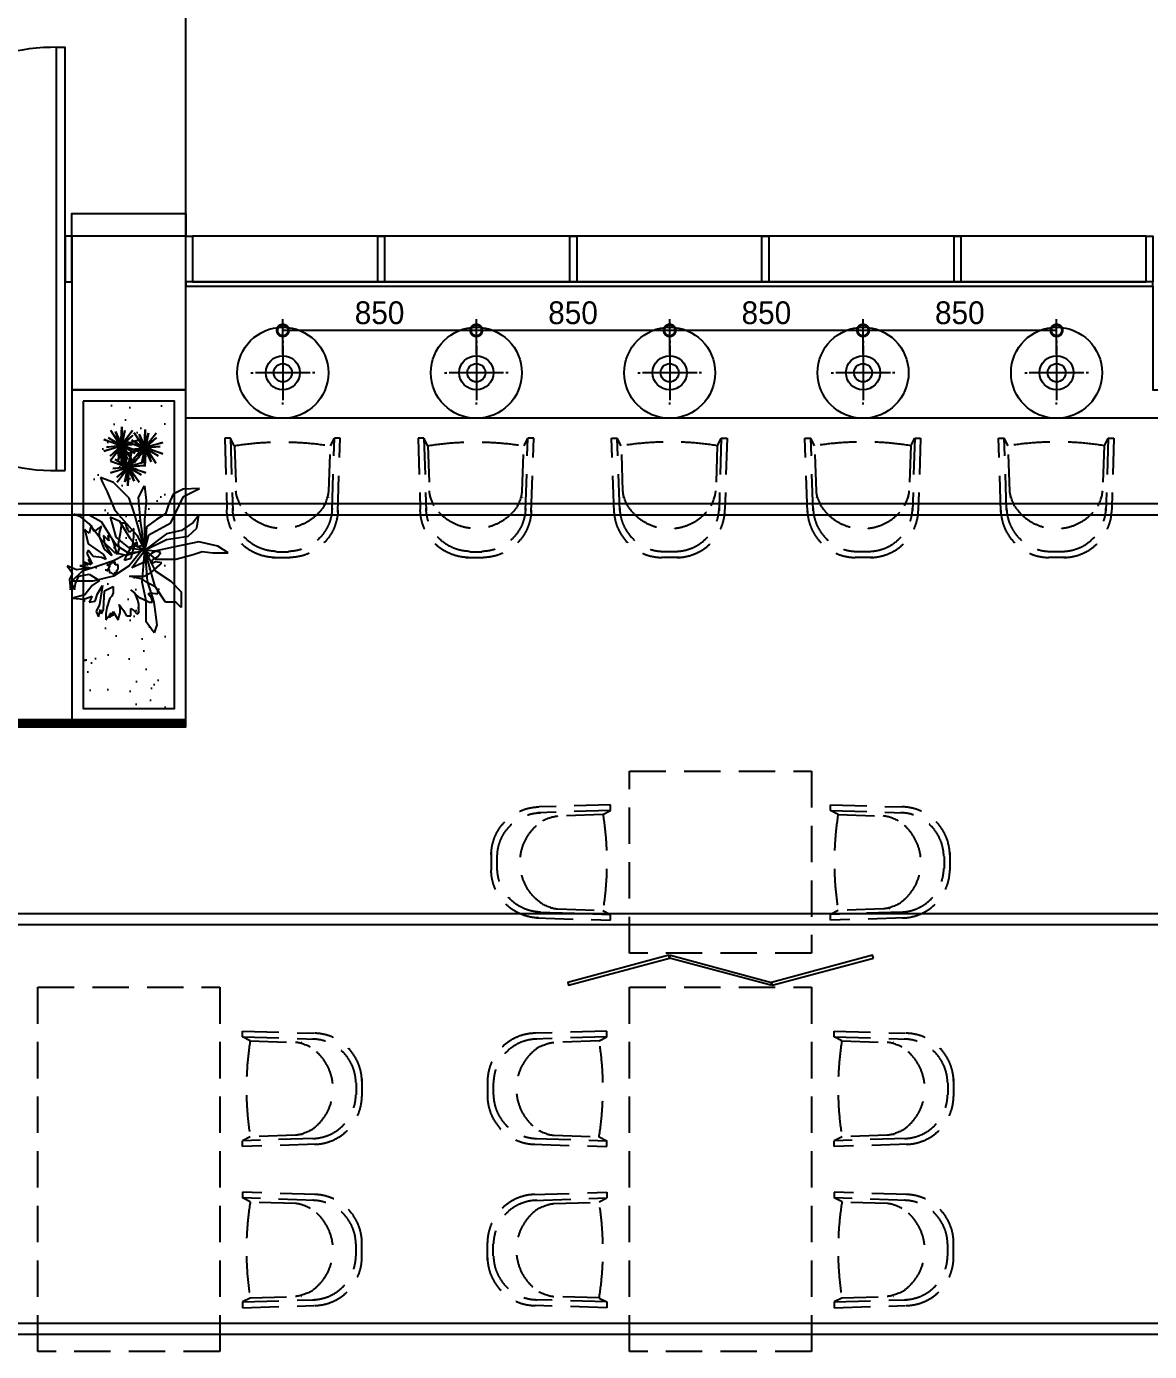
# Model space of a CAD drawing. Header units: inches. Extents: x 405346 to 489838, y -25612 to 14934.
# Drawn here: x 465345 to 470280, y 5206 to 11028 of the extents above; entities that cross this region are included whole.
import ezdxf

# ---------------------------------------------------------------- set-up
doc = ezdxf.new("R2010")
doc.units = ezdxf.units.IN
doc.header["$LTSCALE"] = 200
doc.header["$MEASUREMENT"] = 0
doc.linetypes.add('DH-HID2', pattern=[1.2, 0.8, -0.4])
for name, color, linetype in [('04_FUR', 6, 'Continuous'), ('06-FUR', 6, 'Continuous'), ('07-DIM WAL', 5, 'Continuous'), ('08-HAT', 8, 'Continuous'), ('C-WIN', 4, 'Continuous'), ('CEIL-DOOR', 6, 'Continuous'), ('CO-DO-FR', 7, 'Continuous'), ('CO-DOOR', 8, 'Continuous'), ('CO-TREE', 251, 'Continuous'), ('FU-FURM', 251, 'DH-HID2'), ('HAT', 5, 'Continuous'), ('RC-LIGHT', 7, 'Continuous'), ('TB-TEXT', 4, 'Continuous'), ('U-LANP', 6, 'Continuous'), ('도면층2', 2, 'Continuous')]:
    doc.layers.add(name, color=color, linetype=linetype)
doc.styles.add('DAWIN', font='NanumSquareR.ttf')
doc.styles.add('스타일1', font='HY울릉도M.TTF')
doc.dimstyles.new('40', dxfattribs={"dimscale": 40, "dimtxt": 2.5, "dimasz": 2.5, "dimexe": 1.25, "dimexo": 2, "dimtad": 1, "dimdec": 0, "dimtxsty": '스타일1', "dimblk": 'DOTSMALL', "dimcen": 2.5, "dimclrd": 1, "dimclre": 1, "dimclrt": 7, "dimadec": 0, "dimazin": 0, "dimtfac": 1, "dimtdec": 0, "dimtix": 1, "dimtmove": 0, "dimatfit": 3, "dimldrblk": 'DOTSMALL', "dimfxl": 0, "dimarcsym": 0})
doc.dimstyles.new('60', dxfattribs={"dimscale": 60, "dimtxt": 2.2, "dimasz": 3, "dimexe": 1.25, "dimexo": 0.625, "dimtad": 1, "dimdec": 0, "dimzin": 0, "dimdsep": 46, "dimlunit": 6, "dimtxsty": 'DAWIN', "dimblk1": 'DOTSMALL', "dimblk2": 'DOTSMALL', "dimsah": 1, "dimcen": 0.001, "dimclrd": 1, "dimclre": 1, "dimclrt": 7, "dimadec": 0, "dimazin": 0, "dimtfac": 1, "dimtdec": 0, "dimtix": 1, "dimtmove": 2, "dimatfit": 3, "dimldrblk": 'DOTSMALL', "dimfxl": 0, "dimtolj": 1, "dimtzin": 0, "dimarcsym": 0})

# ---------------------------------------------------------------- blocks, each defined once
blk = doc.blocks.new('FLOOR')
at = {"layer": '08-HAT'}
h = blk.add_hatch(dxfattribs=at)
h.set_pattern_fill('ANSI31', color=256, scale=10)
h.paths.add_polyline_path([(440292, 31922.5), (436362, 31922.5), (436362, 31892.5), (440292, 31892.5)])
at = {"layer": 'C-WIN'}
for p, q in [((444512, 34047.5), (440322, 34047.5)), ((440322, 33847.5), (444512, 33847.5))]:
    blk.add_line(p, q, dxfattribs=at)
at = {"layer": 'CO-DO-FR'}
for points in [[(439792, 34047.5), (439762, 34047.5), (439762, 33847.5), (439792, 33847.5)], [(440292, 34047.5), (440322, 34047.5), (440322, 33847.5), (440292, 33847.5)], [(441136, 34047.5), (441166, 34047.5), (441166, 33847.5), (441136, 33847.5)], [(441980, 34047.5), (442010, 34047.5), (442010, 33847.5), (441980, 33847.5)], [(442824, 34047.5), (442854, 34047.5), (442854, 33847.5), (442824, 33847.5)], [(443668, 34047.5), (443698, 34047.5), (443698, 33847.5), (443668, 33847.5)], [(444512, 34047.5), (444542, 34047.5), (444542, 33847.5), (444512, 33847.5)]]:
    blk.add_lwpolyline(points, close=True, dxfattribs=at)
at = {"layer": 'CO-DOOR'}
blk.add_lwpolyline([(439762, 33018.4), (439762, 34876.6), (439722, 34876.6), (439722, 33018.4)], close=True, dxfattribs=at)
blk.add_arc((439722, 33947.5), 930, 87.5349, 272.4651, dxfattribs=at)
at = {"layer": '도면층2', "color": 6}
blk.add_lwpolyline([(440292, 34047.5), (439792, 34047.5), (439792, 34147.5), (440292, 34147.5)], close=True, dxfattribs=at)
at = {"layer": '도면층2'}
blk.add_lwpolyline([(439792, 33372.5), (440292, 33372.5), (440292, 34047.5), (439792, 34047.5)], close=True, dxfattribs=at)
at = {"layer": '도면층2', "color": 3}
blk.add_lwpolyline([(440292, 31922.5), (436362, 31922.5), (436362, 31892.5), (440292, 31892.5)], close=True, dxfattribs=at)
blk = doc.blocks.new('T-022')
at = {"layer": 'CO-TREE'}
for p, q in [((-83, 281), (-34, 125)), ((-40, 123), (-83, 281)), ((-47, 258), (-32, 129)), ((-37, 130), (-47, 258)), ((-40, 127), (18, 280)), ((18, 280), (-34, 125)), ((-33, 131), (34, 240)), ((34, 240), (-29, 127)), ((-197, 126), (-34, 125)), ((-34, 118), (-197, 126)), ((-167, 29), (-34, 125)), ((-30, 119), (-167, 29)), ((-165, 222), (-34, 125)), ((-38, 119), (-165, 222)), ((-164, 153), (-37, 128)), ((-40, 123), (-164, 153)), ((-156, 71), (-39, 125)), ((-38, 119), (-156, 71)), ((-123, 225), (-35, 129)), ((-40, 127), (-123, 225)), ((-101, 9), (-38, 122)), ((-34, 118), (-101, 9)), ((-85, -31), (-34, 125)), ((-27, 122), (-85, -31)), ((-37, 130), (100, 220)), ((-20, -9), (-35, 120)), ((100, 220), (-34, 125)), ((130, 123), (-34, 125)), ((16, -32), (-34, 125)), ((98, 27), (-34, 125)), ((-33, 131), (130, 123)), ((55, 25), (-32, 120)), ((97, 96), (-30, 121)), ((-30, 119), (-20, -9)), ((-29, 130), (89, 178)), ((-29, 130), (98, 27)), ((89, 178), (-28, 124)), ((-27, 127), (16, -32)), ((-27, 127), (97, 96)), ((-27, 122), (55, 25)), ((85, 131), (134, -25)), ((128, -27), (85, 131)), ((128, -22), (186, 131)), ((186, 131), (134, -25)), ((-59, -88), (-187, 15)), ((-187, 15), (-55, -82)), ((-144, 18), (-56, -77)), ((-61, -80), (-144, 18)), ((-105, 74), (-55, -82)), ((-62, -84), (-105, 74)), ((-68, 51), (-53, -78)), ((-59, -77), (-68, 51)), ((-61, -80), (-3, 73)), ((-59, -77), (78, 13)), ((-3, 73), (-55, -82)), ((-55, -75), (13, 33)), ((78, 13), (-55, -82)), ((13, 33), (-51, -80)), ((3, 73), (134, -25)), ((130, -30), (3, 73)), ((4, 4), (131, -21)), ((128, -27), (4, 4)), ((45, 75), (133, -20)), ((128, -22), (45, 75)), ((121, 109), (136, -20)), ((131, -19), (121, 109)), ((131, -19), (268, 71)), ((268, 71), (134, -25)), ((135, -18), (202, 91)), ((202, 91), (139, -22)), ((139, -19), (257, 29)), ((257, 29), (140, -25)), ((-55, -89), (-219, -81)), ((-219, -81), (-55, -82)), ((-188, -178), (-55, -82)), ((-51, -88), (-188, -178)), ((-62, -84), (-186, -54)), ((-186, -54), (-59, -79)), ((-178, -136), (-60, -82)), ((-59, -88), (-178, -136)), ((-123, -198), (-59, -85)), ((-55, -89), (-123, -198)), ((-107, -238), (-55, -82)), ((-49, -84), (-107, -238)), ((-42, -215), (-57, -87)), ((-55, -75), (109, -83)), ((109, -83), (-55, -82)), ((-6, -238), (-55, -82)), ((77, -179), (-55, -82)), ((34, -182), (-54, -87)), ((-51, -77), (68, -29)), ((-51, -77), (77, -179)), ((76, -111), (-51, -86)), ((-51, -88), (-42, -215)), ((68, -29), (-50, -83)), ((-49, -80), (-6, -238)), ((-49, -80), (76, -111)), ((-49, -84), (34, -182)), ((1, -120), (134, -25)), ((138, -30), (1, -120)), ((12, -78), (129, -24)), ((130, -30), (12, -78)), ((181, -50), (18, -42)), ((18, -42), (182, -43)), ((67, -140), (130, -27)), ((134, -31), (67, -140)), ((83, -180), (134, -25)), ((141, -27), (83, -180)), ((148, -158), (133, -29)), ((184, -181), (134, -25)), ((266, -122), (134, -25)), ((298, -26), (134, -25)), ((135, -18), (298, -26)), ((223, -125), (136, -30)), ((265, -53), (138, -28)), ((138, -30), (148, -158)), ((139, -19), (266, -122)), ((141, -23), (184, -181)), ((141, -23), (265, -53)), ((141, -27), (223, -125))]:
    blk.add_line(p, q, dxfattribs=at)
blk = doc.blocks.new('T-039')
at = {"layer": 'CO-TREE'}
for p, q in [((12.1, 461.5), (-24.7, 405.2)), ((12.1, 377), (12.1, 461.5)), ((-24.7, 405.2), (-48.3, 301)), ((4.2, 317.8), (12.1, 377)), ((-298, 216.5), (-342.7, 303.8)), ((-342.7, 303.8), (-337.5, 213.6)), ((-124.6, 289.7), (-195.5, 301)), ((-195.5, 301), (-156.1, 270)), ((-48.3, 301), (-19.4, 160.1)), ((20, 270), (4.2, 317.8)), ((-156.1, 270), (-111.4, 205.2)), ((-79.9, 241.8), (-124.6, 289.7)), ((-61.5, 123.5), (-79.9, 241.8)), ((46.3, 174.2), (20, 270)), ((-337.5, 213.6), (-311.2, 160.1)), ((-311.2, 160.1), (-258.6, 134.8)), ((-153.5, 146), (-298, 216.5)), ((-87.8, 25), (-153.5, 146)), ((-111.4, 205.2), (-93, 123.5)), ((-19.4, 160.1), (1.6, 58.8)), ((46.3, 61.5), (46.3, 174.2)), ((110.5, 60.6), (167.7, 146.3)), ((167.7, 146.3), (224.8, 203.5)), ((224.8, 203.5), (310.6, 203.5)), ((310.6, 203.5), (282, 174.9)), ((282, 174.9), (282, 117.7)), ((-258.6, 134.8), (-203.4, 117.9)), ((-203.4, 117.9), (-171.9, 67.2)), ((-93, 123.5), (-3.8, 3.4)), ((-3.8, 3.4), (-61.5, 123.5)), ((282, 117.7), (196.3, 60.6)), ((-355.9, 2.4), (-277, 10.9)), ((-292.8, -31.3), (-355.9, 2.4)), ((-277, 10.9), (-169.2, 2.4)), ((-3.8, 3.4), (-203.8, -53.7)), ((-171.9, 67.2), (-132.4, 13.7)), ((-169.2, 2.4), (-3.8, 3.4)), ((-3.8, 3.4), (-166.6, -20.1)), ((-132.4, 13.7), (-3.8, 3.4)), ((-3.8, 3.4), (-87.8, 25)), ((-85.1, -39.8), (-3.8, 3.4)), ((-3.8, 3.4), (-24.7, -45.4)), ((-16.8, -84.9), (-3.8, 3.4)), ((-3.8, 3.4), (46.3, 61.5)), ((196.3, 60.6), (-3.8, 3.4)), ((-3.8, 3.4), (110.5, 60.6)), ((1.6, 58.8), (-3.8, 3.4)), ((-3.8, 3.4), (167.3, 16.5)), ((172.5, -11.6), (-3.8, 3.4)), ((-3.8, 3.4), (25.3, -96.2)), ((167.3, 16.5), (282.9, 53.1)), ((275, 10.9), (172.5, -11.6)), ((390.7, 10.9), (275, 10.9)), ((282.9, 53.1), (406.5, 70)), ((451.1, 55.9), (390.7, 10.9)), ((406.5, 70), (451.1, 55.9)), ((-166.6, -20.1), (-292.8, -31.3)), ((-203.8, -53.7), (-289.5, -82.3)), ((-182.4, -127.1), (-85.1, -39.8)), ((-24.7, -45.4), (-66.7, -76.5)), ((12.1, -87.7), (4.2, -17.3)), ((4.2, -17.3), (82, -82.3)), ((-318.1, -110.9), (-375.2, -168)), ((-289.5, -82.3), (-318.1, -110.9)), ((-227.1, -163.7), (-182.4, -127.1)), ((-161.4, -132.8), (-185, -186.3)), ((-66.7, -76.5), (-161.4, -132.8)), ((-74.6, -155.3), (-45.7, -121.5)), ((-45.7, -121.5), (-16.8, -84.9)), ((-29.9, -149.6), (12.1, -87.7)), ((25.3, -96.2), (12.1, -160.9)), ((53.4, -168), (24.8, -110.9)), ((82, -82.3), (139.1, -168)), ((-375.2, -168), (-403.2, -239.8)), ((-379.5, -231.3), (-324.3, -203.2)), ((-324.3, -203.2), (-227.1, -163.7)), ((-185, -186.3), (-148.2, -175)), ((-161.4, -237), (-82.5, -186.3)), ((-148.2, -175), (-74.6, -155.3)), ((-82.5, -186.3), (-29.9, -149.6)), ((12.1, -160.9), (-61.5, -237)), ((82, -253.7), (53.4, -168)), ((139.1, -168), (167.7, -282.3)), ((-403.2, -239.8), (-379.5, -231.3)), ((-198.2, -301.7), (-161.4, -237)), ((-61.5, -237), (-148.2, -301.7)), ((110.5, -339.5), (82, -253.7)), ((167.7, -282.3), (167.7, -396.6)), ((-200.8, -386.2), (-198.2, -301.7)), ((-185, -346.8), (-200.8, -386.2)), ((-148.2, -301.7), (-185, -346.8)), ((167.7, -396.6), (110.5, -339.5))]:
    blk.add_line(p, q, dxfattribs=at)
blk = doc.blocks.new('T-038')
at = {"layer": 'CO-TREE'}
for p, q in [((-192, 383), (-202, 337)), ((-156, 356), (-192, 383)), ((-128, 310), (-156, 356)), ((-101, 392), (-110, 337)), ((-83, 374), (-101, 392)), ((-19, 301), (-83, 374)), ((137, 356), (109, 328)), ((173, 356), (137, 356)), ((164, 292), (173, 356)), ((-256, 255), (-247, 200)), ((-202, 237), (-256, 255)), ((-202, 337), (-183, 301)), ((-128, 182), (-202, 237)), ((-183, 301), (-165, 283)), ((-165, 283), (-110, 246)), ((-92, 301), (-128, 310)), ((-110, 337), (-92, 301)), ((-110, 246), (-55, 127)), ((18, 237), (-19, 301)), ((18, 155), (18, 237)), ((73, 264), (45, 219)), ((109, 328), (73, 264)), ((173, 273), (164, 292)), ((210, 301), (173, 273)), ((201, 191), (246, 283)), ((246, 310), (210, 301)), ((246, 283), (246, 310)), ((-403, 145), (-366, 109)), ((-330, 145), (-403, 145)), ((-256, 136), (-330, 145)), ((-238, 182), (-284, 173)), ((-284, 173), (-266, 155)), ((-266, 155), (-211, 136)), ((-183, 91), (-256, 136)), ((-247, 200), (-238, 182)), ((-211, 136), (-138, 118)), ((-138, 118), (-119, 63)), ((-55, 127), (-128, 182)), ((45, 219), (18, 109)), ((18, 109), (18, 155)), ((137, 118), (201, 191)), ((164, 155), (137, 118)), ((228, 182), (164, 155)), ((265, 191), (228, 182)), ((338, 191), (265, 191)), ((301, 118), (320, 145)), ((356, 118), (301, 118)), ((320, 145), (347, 173)), ((347, 173), (338, 191)), ((365, 118), (356, 118)), ((365, 81), (365, 118)), ((-394, 91), (-449, 72)), ((-449, 72), (-449, 36)), ((-449, 36), (-357, 27)), ((-366, 109), (-394, 91)), ((-357, 27), (-266, 8)), ((-266, 8), (-229, 17)), ((-229, 17), (-174, -1)), ((-119, 63), (-183, 91)), ((-46, 8), (-83, 8)), ((-83, 8), (-83, -19)), ((-28, -10), (-46, 8)), ((-10, 8), (-28, -10)), ((-19, -19), (-10, 8)), ((265, 17), (320, 54)), ((301, 27), (265, 17)), ((338, 27), (301, 27)), ((320, 54), (365, 81)), ((329, -37), (402, 8)), ((365, 17), (338, 27)), ((402, 8), (365, 17)), ((-321, -47), (-339, -83)), ((-293, -74), (-339, -120)), ((-339, -83), (-293, -74)), ((-339, -120), (-266, -111)), ((-220, -111), (-330, -156)), ((-266, -28), (-321, -47)), ((-174, -1), (-266, -28)), ((-266, -111), (-165, -47)), ((-165, -47), (-220, -111)), ((-174, -120), (-128, -101)), ((-128, -101), (-147, -138)), ((-83, -19), (-110, -19)), ((-110, -19), (-101, -28)), ((-101, -28), (-101, -65)), ((-101, -65), (-83, -56)), ((-83, -56), (-83, -92)), ((-83, -92), (-74, -65)), ((-74, -65), (-28, -92)), ((-46, -74), (-10, -65)), ((-28, -92), (-46, -74)), ((9, -28), (-19, -19)), ((-19, -56), (9, -28)), ((-10, -65), (-19, -56)), ((146, -111), (109, -37)), ((109, -37), (164, -37)), ((310, -120), (146, -111)), ((164, -37), (192, -47)), ((192, -47), (210, -65)), ((210, -65), (292, -92)), ((292, -92), (347, -101)), ((365, -37), (329, -37)), ((338, -56), (365, -37)), ((374, -56), (338, -56)), ((347, -65), (374, -56)), ((384, -65), (347, -65)), ((347, -101), (402, -101)), ((365, -74), (384, -65)), ((402, -101), (365, -74)), ((-375, -202), (-430, -229)), ((-430, -229), (-357, -248)), ((-421, -138), (-375, -202)), ((-366, -156), (-421, -138)), ((-330, -156), (-366, -156)), ((-266, -257), (-174, -120)), ((-156, -211), (-211, -257)), ((-183, -266), (-92, -220)), ((-147, -138), (-156, -211)), ((-92, -220), (-128, -257)), ((-128, -257), (-83, -229)), ((-83, -229), (-110, -303)), ((0, -248), (54, -156)), ((54, -156), (100, -220)), ((100, -129), (265, -156)), ((173, -175), (100, -129)), ((100, -220), (182, -284)), ((237, -193), (173, -175)), ((192, -220), (246, -248)), ((219, -293), (192, -220)), ((246, -248), (237, -193)), ((265, -156), (329, -184)), ((347, -138), (310, -120)), ((310, -147), (347, -138)), ((374, -165), (310, -147)), ((329, -184), (374, -165)), ((-357, -248), (-394, -284)), ((-394, -284), (-266, -257)), ((-211, -257), (-183, -266)), ((-110, -303), (-83, -257)), ((-83, -257), (-74, -330)), ((-74, -330), (-55, -239)), ((-55, -239), (-37, -357)), ((18, -339), (0, -248)), ((82, -367), (18, -339)), ((182, -284), (210, -394)), ((210, -394), (219, -293)), ((-37, -357), (-74, -440)), ((-74, -440), (-10, -394)), ((-10, -394), (45, -421)), ((45, -421), (137, -412)), ((137, -376), (82, -367)), ((82, -403), (137, -376)), ((137, -412), (82, -403))]:
    blk.add_line(p, q, dxfattribs=at)
blk = doc.blocks.new('F-122')
at = {"layer": 'FU-FURM'}
for p, q in [((-44.5, 507.6), (33.4, 507.7)), ((-26.5, 482.3), (26.6, 482.3)), ((-253.8, -17.2), (-244.1, 296.9)), ((-228.4, -17.2), (-218.5, 303.3)), ((217.8, 301.5), (228.5, -16.6)), ((243, 308.1), (253.9, -16.6)), ((-201.3, 234.9), (-202.1, 231.5)), ((-200.3, 238.5), (-201.3, 234.9)), ((-199.2, 242.4), (-200.3, 238.5)), ((-197.7, 246.9), (-199.2, 242.4)), ((-196, 251.7), (-197.7, 246.9)), ((-194.1, 256.9), (-196, 251.7)), ((-192.1, 262.1), (-194.1, 256.9)), ((-189.9, 267.4), (-192.1, 262.1)), ((-187.7, 272.4), (-189.9, 267.4)), ((-185.5, 277.2), (-187.7, 272.4)), ((-183.3, 281.4), (-185.5, 277.2)), ((182.6, 281.9), (184.8, 277.6)), ((184.8, 277.6), (187.1, 272.9)), ((187.1, 272.9), (189.3, 267.8)), ((189.3, 267.8), (191.4, 262.6)), ((191.4, 262.6), (193.5, 257.3)), ((193.5, 257.3), (195.4, 252.2)), ((195.4, 252.2), (197.1, 247.4)), ((197.1, 247.4), (198.6, 242.9)), ((198.6, 242.9), (199.8, 239)), ((199.8, 239), (200.7, 235.4)), ((200.7, 235.4), (201.5, 232)), ((-210.5, 16.6), (-204.3, 215.2)), ((-203.9, 218.6), (-204.3, 215.2)), ((-203.6, 221.9), (-203.9, 218.6)), ((-203.2, 225.1), (-203.6, 221.9)), ((-202.7, 228.2), (-203.2, 225.1)), ((-202.1, 231.5), (-202.7, 228.2)), ((201.5, 232), (202.1, 228.7)), ((202.1, 228.7), (202.6, 225.6)), ((202.6, 225.6), (203, 222.4)), ((203, 222.4), (203.4, 219.1)), ((203.4, 219.1), (203.8, 215.7)), ((203.8, 215.7), (210.4, 17.1)), ((-211.6, 16.7), (-228.4, -17.2)), ((211.5, 17.2), (228.5, -16.6)), ((-228.4, -17.2), (-253.8, -17.2)), ((253.9, -16.6), (228.5, -16.6))]:
    blk.add_line(p, q, dxfattribs=at)
for centre, radius, start, end in [((-30.8, 294), 213.6, 90.90916, 178.7855), ((-24.5, 286.7), 194.3, 90.90924, 178.78542), ((23.8, 286.8), 194.3, 1.35653, 89.23304), ((30.1, 294.1), 213.6, 1.35671, 89.233), ((-0.2, 162.3), 218.5, 33.19496, 146.94725), ((-0.2, 162.3), 218.5, 158.34937, 158.47219), ((-0.2, 162.3), 218.5, 21.66998, 21.79281), ((-1.7, 1330.6), 1330.6, 260.92322, 279.2189)]:
    blk.add_arc(centre, radius, start, end, dxfattribs=at)
blk = doc.blocks.new('FLLLL')
at = {"layer": '08-HAT'}
h = blk.add_hatch(dxfattribs=at)
h.set_pattern_fill('AR-SAND', color=256, scale=100, angle=-90)
h.set_pattern_definition([(307.5, (456757.47, 449126.53), (192.682377, 6.299336), [0, -152, 0, -170, 0, -162.5]), (277.5, (456757.47, 449126.53), (282.2146, -176.97767), [0, -82, 0, -137, 0, -52.5]), (237.5, (456757.47, 449249.53), (0.565905, -311.414186), [0, -50, 0, -180, 0, -235]), (227.5, (456757.47, 449249.53), (87.76756, -300.61266), [0, -25, 0, -118, 0, -135])])
h.paths.add_polyline_path([(466017, 7434.5), (466017, 8784.5), (465642, 8784.5), (465642, 7434.5)])
at = {"layer": '04_FUR'}
for points in [[(470342, 9309.5), (466092, 9309.5), (466092, 9289.5), (470342, 9289.5), (470342, 9309.5)], [(470342, 9289.5), (470342, 8834.5), (470542, 8834.5), (470542, 8709.5), (466092, 8709.5), (466092, 9289.5)]]:
    blk.add_lwpolyline(points, dxfattribs=at)
for points in [[(465592, 8834.5), (465592, 7384.5), (466092, 7384.5), (466092, 8834.5)], [(465642, 8784.5), (465642, 7434.5), (466042, 7434.5), (466042, 8784.5)]]:
    blk.add_lwpolyline(points, close=True, dxfattribs=at)
at = {"layer": '06-FUR', "color": 8}
for p, q in [((466866.2, 5011.2), (466866.3, 5089.1)), ((469466.2, 5011.2), (469466.3, 5089.1))]:
    blk.add_line(p, q, dxfattribs=at)
at = {"layer": '06-FUR'}
for points in [[(468218.2, 6337.8), (468214.8, 6350.3), (467770.5, 6231.3), (467773.8, 6218.7)], [(468218.2, 6337.8), (468221.5, 6350.3), (468665.8, 6231.3), (468662.5, 6218.7)], [(469113.5, 6337.8), (469110.2, 6350.3), (468665.8, 6231.3), (468669.2, 6218.7)]]:
    blk.add_lwpolyline(points, close=True, dxfattribs=at)
at = {"layer": 'FU-FURM'}
for p, q in [((466341.4, 6017.2), (466655.5, 6007.5)), ((466341.4, 5991.8), (466341.4, 6017.2)), ((467942.6, 6017.2), (467628.5, 6007.5)), ((467942.6, 5991.8), (467942.6, 6017.2)), ((468941.4, 6017.2), (469255.5, 6007.5)), ((468941.4, 5991.8), (468941.4, 6017.2)), ((466341.4, 5991.8), (466662, 5981.9)), ((466375.3, 5975), (466341.4, 5991.8)), ((466375.2, 5973.9), (466573.8, 5967.7)), ((466577.2, 5967.3), (466573.8, 5967.7)), ((466580.5, 5967), (466577.2, 5967.3)), ((466583.7, 5966.6), (466580.5, 5967)), ((466586.8, 5966.1), (466583.7, 5966.6)), ((466590.1, 5965.5), (466586.8, 5966.1)), ((466593.5, 5964.7), (466590.1, 5965.5)), ((466597.1, 5963.7), (466593.5, 5964.7)), ((466601.1, 5962.6), (466597.1, 5963.7)), ((466605.5, 5961.1), (466601.1, 5962.6)), ((466610.3, 5959.4), (466605.5, 5961.1)), ((466615.5, 5957.5), (466610.3, 5959.4)), ((466620.7, 5955.5), (466615.5, 5957.5)), ((466626, 5953.3), (466620.7, 5955.5)), ((466631.1, 5951.1), (466626, 5953.3)), ((466635.8, 5948.9), (466631.1, 5951.1)), ((466640, 5946.7), (466635.8, 5948.9)), ((467942.6, 5991.8), (467622, 5981.9)), ((467644, 5946.7), (467648.2, 5948.9)), ((467648.2, 5948.9), (467652.9, 5951.1)), ((467652.9, 5951.1), (467658, 5953.3)), ((467658, 5953.3), (467663.3, 5955.5)), ((467663.3, 5955.5), (467668.5, 5957.5)), ((467668.5, 5957.5), (467673.7, 5959.4)), ((467673.7, 5959.4), (467678.5, 5961.1)), ((467678.5, 5961.1), (467682.9, 5962.6)), ((467682.9, 5962.6), (467686.9, 5963.7)), ((467686.9, 5963.7), (467690.5, 5964.7)), ((467690.5, 5964.7), (467693.9, 5965.5)), ((467693.9, 5965.5), (467697.2, 5966.1)), ((467697.2, 5966.1), (467700.3, 5966.6)), ((467700.3, 5966.6), (467703.5, 5967)), ((467703.5, 5967), (467706.8, 5967.3)), ((467706.8, 5967.3), (467710.2, 5967.7)), ((467908.8, 5973.9), (467710.2, 5967.7)), ((467908.7, 5975), (467942.6, 5991.8)), ((468941.4, 5991.8), (469262, 5981.9)), ((468975.3, 5975), (468941.4, 5991.8)), ((468975.2, 5973.9), (469173.8, 5967.7)), ((469177.2, 5967.3), (469173.8, 5967.7)), ((469180.5, 5967), (469177.2, 5967.3)), ((469183.7, 5966.6), (469180.5, 5967)), ((469186.8, 5966.1), (469183.7, 5966.6)), ((469190.1, 5965.5), (469186.8, 5966.1)), ((469193.5, 5964.7), (469190.1, 5965.5)), ((469197.1, 5963.7), (469193.5, 5964.7)), ((469201.1, 5962.6), (469197.1, 5963.7)), ((469205.5, 5961.1), (469201.1, 5962.6)), ((469210.3, 5959.4), (469205.5, 5961.1)), ((469215.5, 5957.5), (469210.3, 5959.4)), ((469220.7, 5955.5), (469215.5, 5957.5)), ((469226, 5953.3), (469220.7, 5955.5)), ((469231.1, 5951.1), (469226, 5953.3)), ((469235.8, 5948.9), (469231.1, 5951.1)), ((469240, 5946.7), (469235.8, 5948.9)), ((466840.9, 5789.9), (466840.9, 5736.8)), ((466866.2, 5807.9), (466866.3, 5730)), ((467417.8, 5807.9), (467417.7, 5730)), ((467443.1, 5789.9), (467443.1, 5736.8)), ((469440.9, 5789.9), (469440.9, 5736.8)), ((469466.2, 5807.9), (469466.3, 5730)), ((466375.8, 5551.9), (466342, 5534.9)), ((466660.1, 5545.6), (466342, 5534.9)), ((466342, 5509.5), (466342, 5534.9)), ((466574.3, 5559.6), (466375.8, 5553)), ((466577.7, 5560), (466574.3, 5559.6)), ((466581, 5560.4), (466577.7, 5560)), ((466584.2, 5560.8), (466581, 5560.4)), ((466587.3, 5561.3), (466584.2, 5560.8)), ((466590.6, 5561.9), (466587.3, 5561.3)), ((466594, 5562.7), (466590.6, 5561.9)), ((466597.6, 5563.6), (466594, 5562.7)), ((466601.5, 5564.8), (466597.6, 5563.6)), ((466606, 5566.3), (466601.5, 5564.8)), ((466610.8, 5568), (466606, 5566.3)), ((466615.9, 5569.9), (466610.8, 5568)), ((466621.2, 5572), (466615.9, 5569.9)), ((466626.5, 5574.1), (466621.2, 5572)), ((466631.5, 5576.3), (466626.5, 5574.1)), ((466636.3, 5578.6), (466631.5, 5576.3)), ((466640.5, 5580.8), (466636.3, 5578.6)), ((467623.9, 5545.6), (467942, 5534.9)), ((467643.5, 5580.8), (467647.7, 5578.6)), ((467647.7, 5578.6), (467652.5, 5576.3)), ((467652.5, 5576.3), (467657.5, 5574.1)), ((467657.5, 5574.1), (467662.8, 5572)), ((467662.8, 5572), (467668.1, 5569.9)), ((467668.1, 5569.9), (467673.2, 5568)), ((467673.2, 5568), (467678, 5566.3)), ((467678, 5566.3), (467682.5, 5564.8)), ((467682.5, 5564.8), (467686.4, 5563.6)), ((467686.4, 5563.6), (467690, 5562.7)), ((467690, 5562.7), (467693.4, 5561.9)), ((467693.4, 5561.9), (467696.7, 5561.3)), ((467696.7, 5561.3), (467699.8, 5560.8)), ((467699.8, 5560.8), (467703, 5560.4)), ((467703, 5560.4), (467706.3, 5560)), ((467706.3, 5560), (467709.7, 5559.6)), ((467709.7, 5559.6), (467908.2, 5553)), ((467908.2, 5551.9), (467942, 5534.9)), ((467942, 5509.5), (467942, 5534.9)), ((468975.8, 5551.9), (468942, 5534.9)), ((469260.1, 5545.6), (468942, 5534.9)), ((468942, 5509.5), (468942, 5534.9)), ((469174.3, 5559.6), (468975.8, 5553)), ((469177.7, 5560), (469174.3, 5559.6)), ((469181, 5560.4), (469177.7, 5560)), ((469184.2, 5560.8), (469181, 5560.4)), ((469187.3, 5561.3), (469184.2, 5560.8)), ((469190.6, 5561.9), (469187.3, 5561.3)), ((469194, 5562.7), (469190.6, 5561.9)), ((469197.6, 5563.6), (469194, 5562.7)), ((469201.5, 5564.8), (469197.6, 5563.6)), ((469206, 5566.3), (469201.5, 5564.8)), ((469210.8, 5568), (469206, 5566.3)), ((469215.9, 5569.9), (469210.8, 5568)), ((469221.2, 5572), (469215.9, 5569.9)), ((469226.5, 5574.1), (469221.2, 5572)), ((469231.5, 5576.3), (469226.5, 5574.1)), ((469236.3, 5578.6), (469231.5, 5576.3)), ((469240.5, 5580.8), (469236.3, 5578.6)), ((466666.8, 5520.4), (466342, 5509.5)), ((467617.2, 5520.4), (467942, 5509.5)), ((469266.8, 5520.4), (468942, 5509.5)), ((466666.8, 5298.7), (466342, 5309.5)), ((466342, 5309.5), (466342, 5284.1)), ((467617.2, 5298.7), (467942, 5309.5)), ((467942, 5309.5), (467942, 5284.1)), ((469266.8, 5298.7), (468942, 5309.5)), ((468942, 5309.5), (468942, 5284.1)), ((466660.1, 5273.5), (466342, 5284.1)), ((466375.8, 5267.2), (466342, 5284.1)), ((466574.3, 5259.4), (466375.8, 5266.1)), ((466577.7, 5259.1), (466574.3, 5259.4)), ((466581, 5258.7), (466577.7, 5259.1)), ((466584.2, 5258.3), (466581, 5258.7)), ((466587.3, 5257.8), (466584.2, 5258.3)), ((466590.6, 5257.2), (466587.3, 5257.8)), ((466594, 5256.4), (466590.6, 5257.2)), ((466597.6, 5255.4), (466594, 5256.4)), ((466601.5, 5254.2), (466597.6, 5255.4)), ((466606, 5252.8), (466601.5, 5254.2)), ((466610.8, 5251.1), (466606, 5252.8)), ((466615.9, 5249.2), (466610.8, 5251.1)), ((466621.2, 5247.1), (466615.9, 5249.2)), ((466626.5, 5244.9), (466621.2, 5247.1)), ((466631.5, 5242.7), (466626.5, 5244.9)), ((466636.3, 5240.5), (466631.5, 5242.7)), ((466640.5, 5238.3), (466636.3, 5240.5)), ((467623.9, 5273.5), (467942, 5284.1)), ((467643.5, 5238.3), (467647.7, 5240.5)), ((467647.7, 5240.5), (467652.5, 5242.7)), ((467652.5, 5242.7), (467657.5, 5244.9)), ((467657.5, 5244.9), (467662.8, 5247.1)), ((467662.8, 5247.1), (467668.1, 5249.2)), ((467668.1, 5249.2), (467673.2, 5251.1)), ((467673.2, 5251.1), (467678, 5252.8)), ((467678, 5252.8), (467682.5, 5254.2)), ((467682.5, 5254.2), (467686.4, 5255.4)), ((467686.4, 5255.4), (467690, 5256.4)), ((467690, 5256.4), (467693.4, 5257.2)), ((467693.4, 5257.2), (467696.7, 5257.8)), ((467696.7, 5257.8), (467699.8, 5258.3)), ((467699.8, 5258.3), (467703, 5258.7)), ((467703, 5258.7), (467706.3, 5259.1)), ((467706.3, 5259.1), (467709.7, 5259.4)), ((467709.7, 5259.4), (467908.2, 5266.1)), ((467908.2, 5267.2), (467942, 5284.1)), ((469260.1, 5273.5), (468942, 5284.1)), ((468975.8, 5267.2), (468942, 5284.1)), ((469174.3, 5259.4), (468975.8, 5266.1)), ((469177.7, 5259.1), (469174.3, 5259.4)), ((469181, 5258.7), (469177.7, 5259.1)), ((469184.2, 5258.3), (469181, 5258.7)), ((469187.3, 5257.8), (469184.2, 5258.3)), ((469190.6, 5257.2), (469187.3, 5257.8)), ((469194, 5256.4), (469190.6, 5257.2)), ((469197.6, 5255.4), (469194, 5256.4)), ((469201.5, 5254.2), (469197.6, 5255.4)), ((469206, 5252.8), (469201.5, 5254.2)), ((469210.8, 5251.1), (469206, 5252.8)), ((469215.9, 5249.2), (469210.8, 5251.1)), ((469221.2, 5247.1), (469215.9, 5249.2)), ((469226.5, 5244.9), (469221.2, 5247.1)), ((469231.5, 5242.7), (469226.5, 5244.9)), ((469236.3, 5240.5), (469231.5, 5242.7)), ((469240.5, 5238.3), (469236.3, 5240.5)), ((466840.9, 5029.2), (466840.9, 5082.3)), ((467417.8, 5011.2), (467417.7, 5089.1)), ((467443.1, 5029.2), (467443.1, 5082.3)), ((469440.9, 5029.2), (469440.9, 5082.3)), ((466375.3, 4844.1), (466341.4, 4827.2)), ((466341.4, 4827.2), (466662, 4837.2)), ((466375.2, 4845.2), (466573.8, 4851.4)), ((466577.2, 4851.7), (466573.8, 4851.4)), ((466580.5, 4852.1), (466577.2, 4851.7)), ((466583.7, 4852.5), (466580.5, 4852.1)), ((466586.8, 4853), (466583.7, 4852.5)), ((466590.1, 4853.6), (466586.8, 4853)), ((466593.5, 4854.4), (466590.1, 4853.6)), ((466597.1, 4855.3), (466593.5, 4854.4)), ((466601.1, 4856.5), (466597.1, 4855.3)), ((466605.5, 4857.9), (466601.1, 4856.5)), ((466610.3, 4859.6), (466605.5, 4857.9)), ((466615.5, 4861.5), (466610.3, 4859.6)), ((466620.7, 4863.6), (466615.5, 4861.5)), ((466626, 4865.7), (466620.7, 4863.6)), ((466631.1, 4867.9), (466626, 4865.7)), ((466635.8, 4870.1), (466631.1, 4867.9)), ((466640, 4872.3), (466635.8, 4870.1)), ((467942.6, 4827.2), (467622, 4837.2)), ((467644, 4872.3), (467648.2, 4870.1)), ((467648.2, 4870.1), (467652.9, 4867.9)), ((467652.9, 4867.9), (467658, 4865.7)), ((467658, 4865.7), (467663.3, 4863.6)), ((467663.3, 4863.6), (467668.5, 4861.5)), ((467668.5, 4861.5), (467673.7, 4859.6)), ((467673.7, 4859.6), (467678.5, 4857.9)), ((467678.5, 4857.9), (467682.9, 4856.5)), ((467682.9, 4856.5), (467686.9, 4855.3)), ((467686.9, 4855.3), (467690.5, 4854.4)), ((467690.5, 4854.4), (467693.9, 4853.6)), ((467693.9, 4853.6), (467697.2, 4853)), ((467697.2, 4853), (467700.3, 4852.5)), ((467700.3, 4852.5), (467703.5, 4852.1)), ((467703.5, 4852.1), (467706.8, 4851.7)), ((467706.8, 4851.7), (467710.2, 4851.4)), ((467908.8, 4845.2), (467710.2, 4851.4)), ((467908.7, 4844.1), (467942.6, 4827.2)), ((468975.3, 4844.1), (468941.4, 4827.2)), ((468941.4, 4827.2), (469262, 4837.2)), ((468975.2, 4845.2), (469173.8, 4851.4)), ((469177.2, 4851.7), (469173.8, 4851.4)), ((469180.5, 4852.1), (469177.2, 4851.7)), ((469183.7, 4852.5), (469180.5, 4852.1)), ((469186.8, 4853), (469183.7, 4852.5)), ((469190.1, 4853.6), (469186.8, 4853)), ((469193.5, 4854.4), (469190.1, 4853.6)), ((469197.1, 4855.3), (469193.5, 4854.4)), ((469201.1, 4856.5), (469197.1, 4855.3)), ((469205.5, 4857.9), (469201.1, 4856.5)), ((469210.3, 4859.6), (469205.5, 4857.9)), ((469215.5, 4861.5), (469210.3, 4859.6)), ((469220.7, 4863.6), (469215.5, 4861.5)), ((469226, 4865.7), (469220.7, 4863.6)), ((469231.1, 4867.9), (469226, 4865.7)), ((469235.8, 4870.1), (469231.1, 4867.9)), ((469240, 4872.3), (469235.8, 4870.1)), ((466341.4, 4827.2), (466341.4, 4801.8)), ((466341.4, 4801.8), (466655.5, 4811.6)), ((467942.6, 4801.8), (467628.5, 4811.6)), ((467942.6, 4827.2), (467942.6, 4801.8)), ((468941.4, 4827.2), (468941.4, 4801.8)), ((468941.4, 4801.8), (469255.5, 4811.6))]:
    blk.add_line(p, q, dxfattribs=at)
for points in [[(468842, 7159.5), (468842, 6359.5), (468042, 6359.5), (468042, 7159.5)], [(466242, 6209.5), (466242, 4609.5), (465442, 4609.5), (465442, 6209.5)], [(468842, 6209.5), (468842, 4609.5), (468042, 4609.5), (468042, 6209.5)]]:
    blk.add_lwpolyline(points, close=True, dxfattribs=at)
for centre, radius, start, end in [((466652.6, 5794.2), 213.6, 0.90916, 88.7855), ((467631.4, 5794.2), 213.6, 91.2145, 179.09084), ((469252.6, 5794.2), 213.6, 0.90916, 88.7855), ((467689.2, 5765), 1330.6, 170.92322, 189.2189), ((466520.9, 5763.6), 218.5, 68.34937, 68.47219), ((466520.9, 5763.6), 218.5, 303.19496, 56.94725), ((466645.3, 5787.9), 194.3, 0.90924, 88.78542), ((467638.7, 5787.9), 194.3, 91.21458, 179.09076), ((467763.1, 5763.6), 218.5, 123.05275, 236.80504), ((467763.1, 5763.6), 218.5, 111.52781, 111.65063), ((466594.8, 5765), 1330.6, 350.7811, 9.07678), ((470289.2, 5765), 1330.6, 170.92322, 189.2189), ((469120.9, 5763.6), 218.5, 68.34937, 68.47219), ((469120.9, 5763.6), 218.5, 303.19496, 56.94725), ((469245.3, 5787.9), 194.3, 0.90924, 88.78542), ((466645.4, 5739.6), 194.3, 271.35653, 359.23304), ((466652.7, 5733.3), 213.6, 271.35671, 359.233), ((467631.3, 5733.3), 213.6, 180.767, 268.64329), ((467638.6, 5739.6), 194.3, 180.76696, 268.64347), ((469245.4, 5739.6), 194.3, 271.35653, 359.23304), ((469252.7, 5733.3), 213.6, 271.35671, 359.233), ((466520.9, 5763.6), 218.5, 291.66998, 291.79281), ((467763.1, 5763.6), 218.5, 248.20719, 248.33002), ((469120.9, 5763.6), 218.5, 291.66998, 291.79281), ((466652.7, 5085.8), 213.6, 0.767, 88.64329), ((467631.3, 5085.8), 213.6, 91.35671, 179.233), ((469252.7, 5085.8), 213.6, 0.767, 88.64329), ((467689.2, 5054), 1330.6, 170.7811, 189.07678), ((466520.9, 5055.5), 218.5, 68.20719, 68.33002), ((466645.4, 5079.5), 194.3, 0.76696, 88.64347), ((467638.6, 5079.5), 194.3, 91.35653, 179.23304), ((467763.1, 5055.5), 218.5, 111.66998, 111.79281), ((466594.8, 5054), 1330.6, 350.92322, 9.2189), ((470289.2, 5054), 1330.6, 170.7811, 189.07678), ((469120.9, 5055.5), 218.5, 68.20719, 68.33002), ((469245.4, 5079.5), 194.3, 0.76696, 88.64347), ((466520.9, 5055.5), 218.5, 303.05275, 56.80504), ((467763.1, 5055.5), 218.5, 123.19496, 236.94725), ((469120.9, 5055.5), 218.5, 303.05275, 56.80504), ((466645.3, 5031.2), 194.3, 271.21458, 359.09076), ((466652.6, 5024.8), 213.6, 271.2145, 359.09084), ((467631.4, 5024.8), 213.6, 180.90916, 268.7855), ((467638.7, 5031.2), 194.3, 180.90924, 268.78542), ((469245.3, 5031.2), 194.3, 271.21458, 359.09076), ((469252.6, 5024.8), 213.6, 271.2145, 359.09084), ((466520.9, 5055.5), 218.5, 291.52781, 291.65063), ((467763.1, 5055.5), 218.5, 248.34937, 248.47219), ((469120.9, 5055.5), 218.5, 291.52781, 291.65063)]:
    blk.add_arc(centre, radius, start, end, dxfattribs=at)
at = {"color": 0}
blk.add_blockref('FLOOR', (25800, -24538), dxfattribs=at)
at = {"layer": '07-DIM WAL', "yscale": 1.000047245589378, "zscale": 1.000047245589378, "rotation": 180}
for p, xscale in [((466517, 8605.6), -1.000047245589378), ((467367, 8605.6), -1.000047245589378), ((468217, 8605.6), 1.000047245589378), ((469067, 8605.6), 1.000047245589378), ((469917, 8605.6), 1.000047245589378)]:
    blk.add_blockref('F-122', p, dxfattribs=dict(at, xscale=xscale))
at = {"layer": 'CO-TREE', "xscale": 0.5, "yscale": 0.5, "zscale": 0.5, "rotation": 270}
blk.add_blockref('T-022', (465851.3, 8562.2), dxfattribs=at)
at = {"layer": 'FU-FURM', "xscale": -1, "rotation": 90}
blk.add_blockref('F-122', (467942, 6757.9), dxfattribs=at)
at = {"layer": 'FU-FURM', "rotation": 270}
blk.add_blockref('F-122', (468942, 6757.9), dxfattribs=at)
at = {"layer": 'TB-TEXT', "rotation": 270}
for name, p, xscale, yscale, zscale in [('T-039', (465909.3, 8127.4), 0.8, 0.8, 0.8), ('T-038', (465791.1, 8024.5), 0.5, 0.5, 0.5)]:
    blk.add_blockref(name, p, dxfattribs=dict(at, xscale=xscale, yscale=yscale, zscale=zscale))
blk = doc.blocks.new('_DOTSMALL')
at = {"color": 0, "linetype": 'ByBlock', "const_width": 0.5}
blk.add_lwpolyline([(-0.0625, 0, 1), (0.0625, 0, 1)], format="xyb", close=True, dxfattribs=at)
blk = doc.blocks.new('*D108')
at = {"layer": '07-DIM WAL', "color": 1, "lineweight": -2}
for p, q in [((457194.5, 10003.7), (457194.5, 13209.4)), ((470494.5, 10003.7), (470494.5, 13209.4)), ((470494.5, 13134.4), (457194.5, 13134.4))]:
    blk.add_line(p, q, dxfattribs=at)
at = {"layer": 'Defpoints', "color": 0}
for p in [(457194.5, 13134.4), (457194.5, 9966.2), (470494.5, 9966.2)]:
    blk.add_point(p, dxfattribs=at)
at = {"layer": '07-DIM WAL', "color": 1, "lineweight": -2, "xscale": 180, "yscale": 180, "zscale": 180, "rotation": 180}
blk.add_blockref('_DOTSMALL', (457194.5, 13134.4), dxfattribs=at)
at = {"layer": '07-DIM WAL', "color": 1, "lineweight": -2, "xscale": 180, "yscale": 180, "zscale": 180}
blk.add_blockref('_DOTSMALL', (470494.5, 13134.4), dxfattribs=at)
at = {"layer": '07-DIM WAL', "color": 7, "insert": (463844.5, 13255.6), "char_height": 132, "attachment_point": 5, "style": 'DAWIN'}
blk.add_mtext('\\A1;13,300', dxfattribs=at)
blk = doc.blocks.new('*D111')
at = {"layer": '07-DIM WAL', "color": 1, "lineweight": -2}
for p, q in [((459994.5, 9943.7), (459994.5, 12909.4)), ((470494.5, 9923.7), (470494.5, 12909.4)), ((459994.5, 12834.4), (470494.5, 12834.4))]:
    blk.add_line(p, q, dxfattribs=at)
at = {"layer": 'Defpoints', "color": 0}
for p in [(470494.5, 12834.4), (459994.5, 9906.2), (470494.5, 9886.2)]:
    blk.add_point(p, dxfattribs=at)
at = {"layer": '07-DIM WAL', "color": 1, "lineweight": -2, "xscale": 180, "yscale": 180, "zscale": 180, "rotation": 180}
blk.add_blockref('_DOTSMALL', (459994.5, 12834.4), dxfattribs=at)
at = {"layer": '07-DIM WAL', "color": 1, "lineweight": -2, "xscale": 180, "yscale": 180, "zscale": 180}
blk.add_blockref('_DOTSMALL', (470494.5, 12834.4), dxfattribs=at)
at = {"layer": '07-DIM WAL', "color": 7, "insert": (465244.5, 12955.6), "char_height": 132, "attachment_point": 5, "style": 'DAWIN'}
blk.add_mtext('\\A1;10,500', dxfattribs=at)
blk = doc.blocks.new('*D112')
at = {"layer": '07-DIM WAL', "color": 1, "lineweight": -2}
for p, q in [((466044.5, 9806.2), (466044.5, 12609.4)), ((470494.5, 10003.7), (470494.5, 12609.4)), ((470494.5, 12534.4), (466044.5, 12534.4))]:
    blk.add_line(p, q, dxfattribs=at)
at = {"layer": 'Defpoints', "color": 0}
for p in [(466044.5, 12534.4), (470494.5, 9966.2), (466044.5, 9768.7)]:
    blk.add_point(p, dxfattribs=at)
at = {"layer": '07-DIM WAL', "color": 1, "lineweight": -2, "xscale": 180, "yscale": 180, "zscale": 180, "rotation": 180}
blk.add_blockref('_DOTSMALL', (466044.5, 12534.4), dxfattribs=at)
at = {"layer": '07-DIM WAL', "color": 1, "lineweight": -2, "xscale": 180, "yscale": 180, "zscale": 180}
blk.add_blockref('_DOTSMALL', (470494.5, 12534.4), dxfattribs=at)
at = {"layer": '07-DIM WAL', "color": 7, "insert": (468269.5, 12655.6), "char_height": 132, "attachment_point": 5, "style": 'DAWIN'}
blk.add_mtext('\\A1;4,450', dxfattribs=at)
blk = doc.blocks.new('*D113')
at = {"layer": '07-DIM WAL', "color": 1, "lineweight": -2}
for p, q in [((462114.5, 9923.7), (462114.5, 12609.4)), ((466044.5, 9923.7), (466044.5, 12609.4)), ((466044.5, 12534.4), (462114.5, 12534.4))]:
    blk.add_line(p, q, dxfattribs=at)
at = {"layer": 'Defpoints', "color": 0}
for p in [(462114.5, 12534.4), (462114.5, 9886.2), (466044.5, 9886.2)]:
    blk.add_point(p, dxfattribs=at)
at = {"layer": '07-DIM WAL', "color": 1, "lineweight": -2, "xscale": 180, "yscale": 180, "zscale": 180, "rotation": 180}
blk.add_blockref('_DOTSMALL', (462114.5, 12534.4), dxfattribs=at)
at = {"layer": '07-DIM WAL', "color": 1, "lineweight": -2, "xscale": 180, "yscale": 180, "zscale": 180}
blk.add_blockref('_DOTSMALL', (466044.5, 12534.4), dxfattribs=at)
at = {"layer": '07-DIM WAL', "color": 7, "insert": (464079.5, 12655.6), "char_height": 132, "attachment_point": 5, "style": 'DAWIN'}
blk.add_mtext('\\A1;3,930', dxfattribs=at)
blk = doc.blocks.new('매입등')
at = {"layer": 'HAT', "color": 1}
for p, q in [((0, 140), (0, 130)), ((0, 120), (0, -120)), ((-140, 0), (-130, 0)), ((120, 0), (-120, 0)), ((140, 0), (130, 0)), ((-140, 0), (-130, 0)), ((0, -140), (0, -130))]:
    blk.add_line(p, q, dxfattribs=at)
blk.add_circle((0, 0), 40, dxfattribs=at)
at = {"layer": 'U-LANP'}
blk.add_circle((0, 0), 75, dxfattribs=at)
blk = doc.blocks.new('A$C59950440')
at = {"layer": 'CEIL-DOOR'}
blk.add_circle((140, 140), 200, dxfattribs=at)
blk.add_blockref('매입등', (140, 140), dxfattribs=at)
blk = doc.blocks.new('*D129')
at = {"layer": '07-DIM WAL', "color": 1, "lineweight": -2}
for p, q in [((468171.2, 9586.2), (468171.2, 9742.2)), ((469020.8, 9586.2), (469020.8, 9742.2)), ((469020.8, 9692.2), (468171.2, 9692.2))]:
    blk.add_line(p, q, dxfattribs=at)
at = {"layer": 'Defpoints', "color": 0}
for p in [(468171.2, 9692.2), (468171.2, 9506.2), (469020.8, 9506.2)]:
    blk.add_point(p, dxfattribs=at)
at = {"layer": '07-DIM WAL', "color": 1, "lineweight": -2, "xscale": 100, "yscale": 100, "zscale": 100, "rotation": 180}
blk.add_blockref('_DOTSMALL', (468171.2, 9692.2), dxfattribs=at)
at = {"layer": '07-DIM WAL', "color": 1, "lineweight": -2, "xscale": 100, "yscale": 100, "zscale": 100}
blk.add_blockref('_DOTSMALL', (469020.8, 9692.2), dxfattribs=at)
at = {"layer": '07-DIM WAL', "color": 7, "insert": (468596, 9769.3), "char_height": 100, "attachment_point": 5, "style": '스타일1'}
blk.add_mtext('850', dxfattribs=at)
blk = doc.blocks.new('*D130')
at = {"layer": '07-DIM WAL', "color": 1, "lineweight": -2}
for p, q in [((467321.5, 9586.2), (467321.5, 9742.2)), ((468171.2, 9586.2), (468171.2, 9742.2)), ((468171.2, 9692.2), (467321.5, 9692.2))]:
    blk.add_line(p, q, dxfattribs=at)
at = {"layer": 'Defpoints', "color": 0}
for p in [(467321.5, 9692.2), (467321.5, 9506.2), (468171.2, 9506.2)]:
    blk.add_point(p, dxfattribs=at)
at = {"layer": '07-DIM WAL', "color": 1, "lineweight": -2, "xscale": 100, "yscale": 100, "zscale": 100, "rotation": 180}
blk.add_blockref('_DOTSMALL', (467321.5, 9692.2), dxfattribs=at)
at = {"layer": '07-DIM WAL', "color": 1, "lineweight": -2, "xscale": 100, "yscale": 100, "zscale": 100}
blk.add_blockref('_DOTSMALL', (468171.2, 9692.2), dxfattribs=at)
at = {"layer": '07-DIM WAL', "color": 7, "insert": (467746.3, 9769.3), "char_height": 100, "attachment_point": 5, "style": '스타일1'}
blk.add_mtext('850', dxfattribs=at)
blk = doc.blocks.new('*D131')
at = {"layer": '07-DIM WAL', "color": 1, "lineweight": -2}
for p, q in [((466471.2, 9586.2), (466471.2, 9742.2)), ((467321.5, 9586.2), (467321.5, 9742.2)), ((467321.5, 9692.2), (466471.2, 9692.2))]:
    blk.add_line(p, q, dxfattribs=at)
at = {"layer": 'Defpoints', "color": 0}
for p in [(466471.2, 9692.2), (466471.2, 9506.2), (467321.5, 9506.2)]:
    blk.add_point(p, dxfattribs=at)
at = {"layer": '07-DIM WAL', "color": 1, "lineweight": -2, "xscale": 100, "yscale": 100, "zscale": 100, "rotation": 180}
blk.add_blockref('_DOTSMALL', (466471.2, 9692.2), dxfattribs=at)
at = {"layer": '07-DIM WAL', "color": 1, "lineweight": -2, "xscale": 100, "yscale": 100, "zscale": 100}
blk.add_blockref('_DOTSMALL', (467321.5, 9692.2), dxfattribs=at)
at = {"layer": '07-DIM WAL', "color": 7, "insert": (466896.3, 9769.3), "char_height": 100, "attachment_point": 5, "style": '스타일1'}
blk.add_mtext('850', dxfattribs=at)
blk = doc.blocks.new('*D132')
at = {"layer": '07-DIM WAL', "color": 1, "lineweight": -2}
for p, q in [((469020.8, 9586.2), (469020.8, 9742.2)), ((469871.2, 9586.2), (469871.2, 9742.2)), ((469871.2, 9692.2), (469020.8, 9692.2))]:
    blk.add_line(p, q, dxfattribs=at)
at = {"layer": 'Defpoints', "color": 0}
for p in [(469020.8, 9692.2), (469020.8, 9506.2), (469871.2, 9506.2)]:
    blk.add_point(p, dxfattribs=at)
at = {"layer": '07-DIM WAL', "color": 1, "lineweight": -2, "xscale": 100, "yscale": 100, "zscale": 100, "rotation": 180}
blk.add_blockref('_DOTSMALL', (469020.8, 9692.2), dxfattribs=at)
at = {"layer": '07-DIM WAL', "color": 1, "lineweight": -2, "xscale": 100, "yscale": 100, "zscale": 100}
blk.add_blockref('_DOTSMALL', (469871.2, 9692.2), dxfattribs=at)
at = {"layer": '07-DIM WAL', "color": 7, "insert": (469446, 9769.3), "char_height": 100, "attachment_point": 5, "style": '스타일1'}
blk.add_mtext('850', dxfattribs=at)

msp = doc.modelspace()

# ---------------------------------------------------------------- linework, layer by layer
at = {"layer": 'RC-LIGHT'}
for points in [[(461177, 8931.2), (470494.5, 8931.2), (470494.5, 8881.2), (461177, 8881.2), (461177, 8931.2)], [(461177, 7131.2), (470494.5, 7131.2), (470494.5, 7081.2), (461177, 7081.2), (461177, 7131.2)], [(461177, 5331.2), (470494.5, 5331.2), (470494.5, 5281.2), (461177, 5281.2), (461177, 5331.2)]]:
    msp.add_lwpolyline(points, dxfattribs=at)

# ---------------------------------------------------------------- block references
for name, p in [('FLLLL', (-47.5, 596.7)), ('A$C59950440', (466331.2, 9366.2)), ('A$C59950440', (467181.5, 9366.2)), ('A$C59950440', (468031.2, 9366.2)), ('A$C59950440', (468880.8, 9366.2)), ('A$C59950440', (469731.2, 9366.2))]:
    msp.add_blockref(name, p)

# ---------------------------------------------------------------- dimensions: what is measured, and where the dimension line sits
at = {"layer": '07-DIM WAL'}
for base, p1, p2, picture, middle in [((457194.5, 13134.4), (470494.5, 9966.2), (457194.5, 9966.2), '*D108', (463844.5, 13255.6)), ((470494.5, 12834.4), (459994.5, 9906.2), (470494.5, 9886.2), '*D111', (465244.5, 12955.6)), ((462114.5, 12534.4), (466044.5, 9886.2), (462114.5, 9886.2), '*D113', (464079.5, 12655.6)), ((466044.5, 12534.4), (470494.5, 9966.2), (466044.5, 9768.7), '*D112', (468269.5, 12655.6))]:
    dim = msp.add_linear_dim(base=base, p1=p1, p2=p2, dimstyle='60', dxfattribs=at)
    dim.commit()
    dim.dimension.update_dxf_attribs({"geometry": picture, "text_midpoint": middle})
for base, p1, p2, picture, middle in [((466471.2, 9692.2), (467321.5, 9506.2), (466471.2, 9506.2), '*D131', (466896.3, 9769.3)), ((467321.5, 9692.2), (468171.2, 9506.2), (467321.5, 9506.2), '*D130', (467746.3, 9769.3)), ((468171.2, 9692.2), (469020.8, 9506.2), (468171.2, 9506.2), '*D129', (468596, 9769.3)), ((469020.8, 9692.2), (469871.2, 9506.2), (469020.8, 9506.2), '*D132', (469446, 9769.3))]:
    dim = msp.add_linear_dim(base=base, p1=p1, p2=p2, dimstyle='40', override={"dimfxl": 50}, dxfattribs=at)
    dim.commit()
    dim.dimension.update_dxf_attribs({"geometry": picture, "text_midpoint": middle})

doc.saveas('drawing.dxf')
